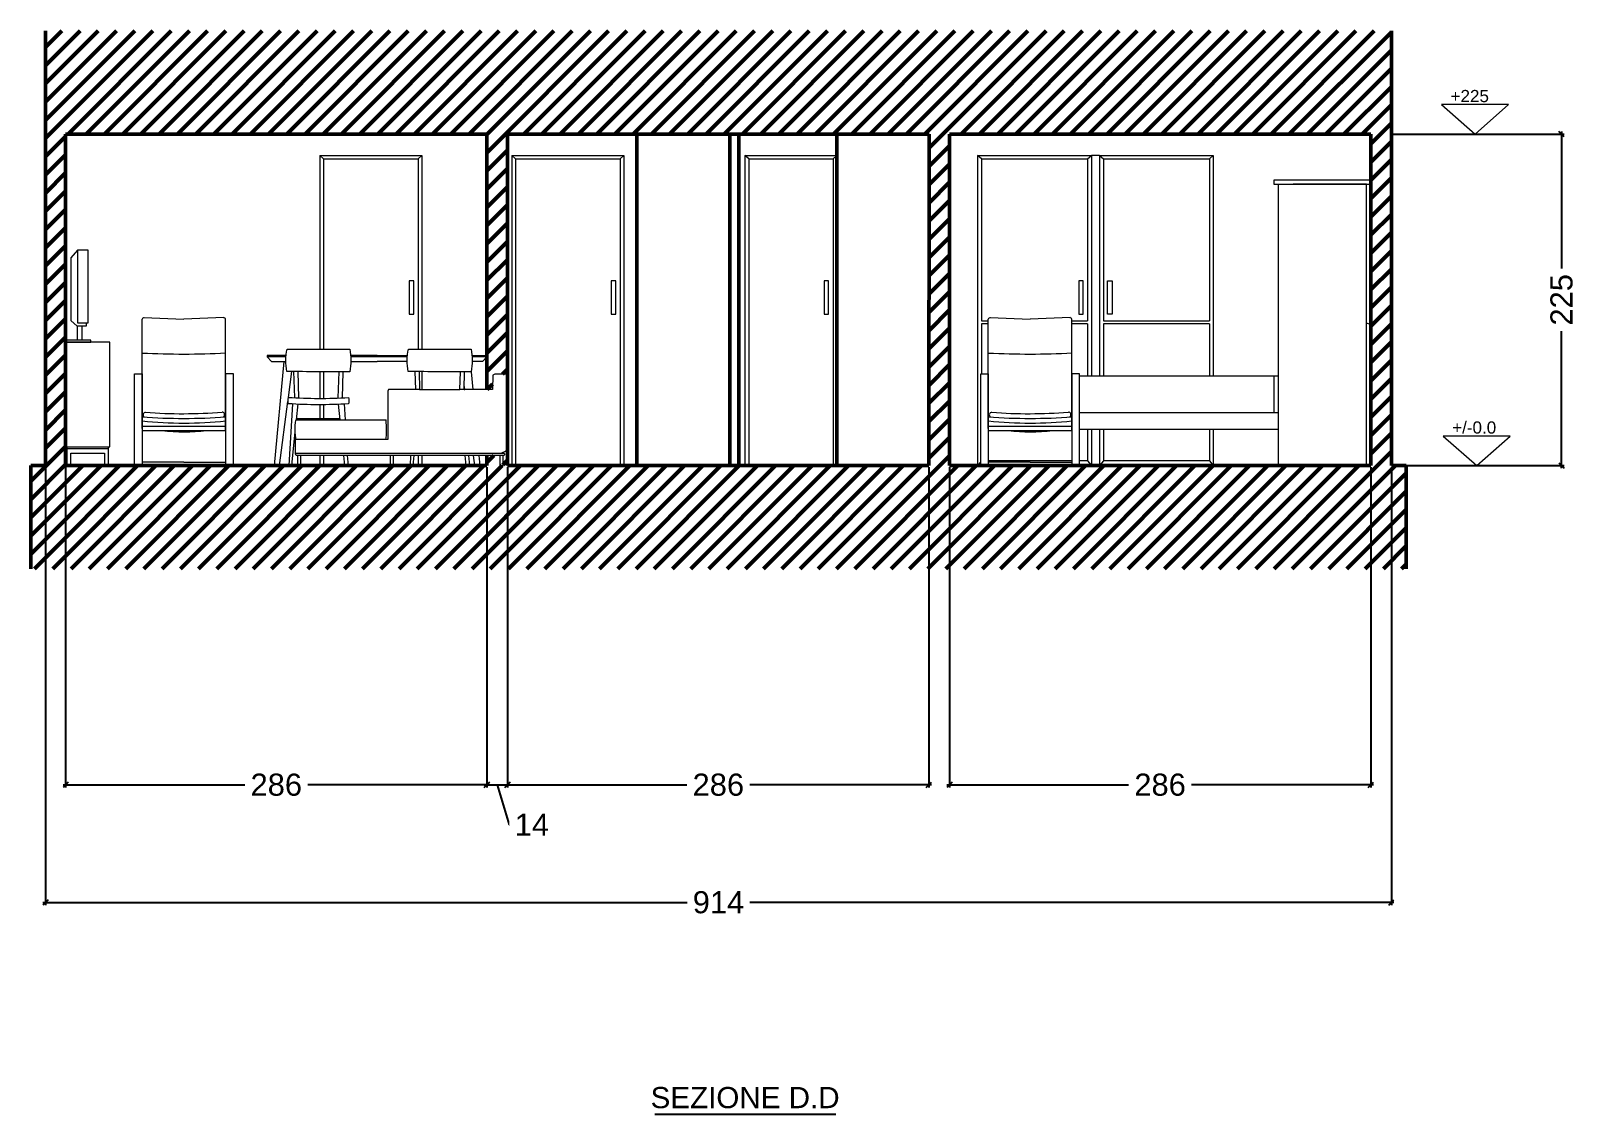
# Model space of a CAD drawing. Header units: inches. Extents: x 2960 to 8891, y 1487 to 4457.
# Drawn here: x 2987 to 4037, y 2322 to 3057 of the extents above; entities that cross this region are included whole.
import ezdxf

# ---------------------------------------------------------------- set-up
doc = ezdxf.new("R2010")
doc.units = ezdxf.units.IN
doc.header["$MEASUREMENT"] = 0
for name, color, linetype, lineweight in [('A-ELEV-PATT', 8, 'Continuous', 18), ('A-FURN', 8, 'Continuous', 20), ('A-WALL-FULL', 7, 'Continuous', 50), ('G-ANNO-DIM', 90, 'Continuous', 18)]:
    doc.layers.add(name, color=color, linetype=linetype, lineweight=lineweight)
doc.styles.add('ARIAL', font='arial.ttf')
doc.styles.add('underline', font='arial.ttf')
doc.dimstyles.new('TICK_36', dxfattribs={"dimtxt": 15, "dimasz": 3.6, "dimexe": 1.8, "dimexo": 1.2, "dimgap": 1.8, "dimtad": 0, "dimdec": 0, "dimzin": 0, "dimdsep": 46, "dimtxsty": 'ARIAL', "dimblk": 'OBLIQUE', "dimcen": 1.8, "dimdle": 1.8, "dimclrd": 256, "dimclrt": 256, "dimadec": 0, "dimazin": 0, "dimtfac": 1, "dimtdec": 0, "dimtmove": 1, "dimatfit": 3, "dimldrblk": 'OPEN90', "dimfxl": 1, "dimtfill": 1, "dimtolj": 1, "dimtzin": 0, "dimarcsym": 0})

# ---------------------------------------------------------------- blocks, each defined once
blk = doc.blocks.new('_Oblique')
at = {"color": 0, "linetype": 'ByBlock', "lineweight": -2}
blk.add_line((-0.5, -0.5), (0.5, 0.5), dxfattribs=at)
blk = doc.blocks.new('*D53')
at = {"layer": 'Defpoints', "color": 0, "transparency": 16777216}
for p in [(2996.8, 2762.3), (3910.4, 2762.3), (3910.4, 2465.8)]:
    blk.add_point(p, dxfattribs=at)
at = {"layer": 'G-ANNO-DIM', "color": 0, "lineweight": -2, "transparency": 16777216}
for p, q in [((2996.8, 2761.1), (2996.8, 2464)), ((3910.4, 2761.1), (3910.4, 2464))]:
    blk.add_line(p, q, dxfattribs=at)
at = {"layer": 'G-ANNO-DIM', "lineweight": -2, "transparency": 16777216}
for p, q in [((2995, 2465.8), (3435.3, 2465.8)), ((3912.2, 2465.8), (3472, 2465.8))]:
    blk.add_line(p, q, dxfattribs=at)
at = {"layer": 'G-ANNO-DIM', "lineweight": -2, "transparency": 16777216, "xscale": 3.6, "yscale": 3.6, "zscale": 3.6, "rotation": 180}
blk.add_blockref('_Oblique', (2996.8, 2465.8), dxfattribs=at)
at = {"layer": 'G-ANNO-DIM', "lineweight": -2, "transparency": 16777216, "xscale": 3.6, "yscale": 3.6, "zscale": 3.6}
blk.add_blockref('_Oblique', (3910.4, 2465.8), dxfattribs=at)
at = {"layer": 'G-ANNO-DIM', "transparency": 16777216, "insert": (3453.6, 2465.8), "char_height": 15, "attachment_point": 5, "style": 'ARIAL', "bg_fill": 3, "box_fill_scale": 1.25, "bg_fill_color": 256, "bg_fill_true_color": 13158600, "bg_fill_transparency": 0}
blk.add_mtext('\\A1;914', dxfattribs=at)
blk = doc.blocks.new('_Open90')
at = {"color": 0, "linetype": 'ByBlock', "lineweight": -2}
for p, q in [((0, 0), (-1, 0)), ((-0.5, 0.5), (0, 0)), ((0, 0), (-0.5, -0.5))]:
    blk.add_line(p, q, dxfattribs=at)
blk = doc.blocks.new('*D54')
at = {"layer": 'Defpoints', "color": 0, "transparency": 16777216}
for p in [(3010.4, 2762.3), (3296.4, 2762.3), (3296.4, 2545.6)]:
    blk.add_point(p, dxfattribs=at)
at = {"layer": 'G-ANNO-DIM', "color": 0, "lineweight": -2, "transparency": 16777216}
for p, q in [((3010.4, 2761.1), (3010.4, 2543.8)), ((3296.4, 2761.1), (3296.4, 2543.8))]:
    blk.add_line(p, q, dxfattribs=at)
at = {"layer": 'G-ANNO-DIM', "lineweight": -2, "transparency": 16777216}
for p, q in [((3008.6, 2545.6), (3134.9, 2545.6)), ((3298.2, 2545.6), (3171.9, 2545.6))]:
    blk.add_line(p, q, dxfattribs=at)
at = {"layer": 'G-ANNO-DIM', "lineweight": -2, "transparency": 16777216, "xscale": 3.6, "yscale": 3.6, "zscale": 3.6, "rotation": 180}
blk.add_blockref('_Oblique', (3010.4, 2545.6), dxfattribs=at)
at = {"layer": 'G-ANNO-DIM', "lineweight": -2, "transparency": 16777216, "xscale": 3.6, "yscale": 3.6, "zscale": 3.6}
blk.add_blockref('_Oblique', (3296.4, 2545.6), dxfattribs=at)
at = {"layer": 'G-ANNO-DIM', "transparency": 16777216, "insert": (3153.4, 2545.6), "char_height": 15, "attachment_point": 5, "style": 'ARIAL', "bg_fill": 3, "box_fill_scale": 1.25, "bg_fill_color": 256, "bg_fill_true_color": 13158600, "bg_fill_transparency": 0}
blk.add_mtext('\\A1;286', dxfattribs=at)
blk = doc.blocks.new('*D55')
at = {"layer": 'Defpoints', "color": 0, "transparency": 16777216}
for p in [(3296.4, 2762.3), (3310.4, 2762.3), (3310.4, 2545.6)]:
    blk.add_point(p, dxfattribs=at)
at = {"layer": 'G-ANNO-DIM', "color": 0, "lineweight": -2, "transparency": 16777216}
for p, q in [((3296.4, 2761.1), (3296.4, 2543.8)), ((3310.4, 2761.1), (3310.4, 2543.8))]:
    blk.add_line(p, q, dxfattribs=at)
at = {"layer": 'G-ANNO-DIM', "lineweight": -2, "transparency": 16777216}
for p, q in [((3294.6, 2545.6), (3312.2, 2545.6)), ((3303.4, 2545.6), (3311.5, 2518.5)), ((3311.5, 2518.5), (3315.1, 2518.5))]:
    blk.add_line(p, q, dxfattribs=at)
at = {"layer": 'G-ANNO-DIM', "lineweight": -2, "transparency": 16777216, "xscale": 3.6, "yscale": 3.6, "zscale": 3.6, "rotation": 180}
blk.add_blockref('_Oblique', (3296.4, 2545.6), dxfattribs=at)
at = {"layer": 'G-ANNO-DIM', "lineweight": -2, "transparency": 16777216, "xscale": 3.6, "yscale": 3.6, "zscale": 3.6}
blk.add_blockref('_Oblique', (3310.4, 2545.6), dxfattribs=at)
at = {"layer": 'G-ANNO-DIM', "transparency": 16777216, "insert": (3326.9, 2518.5), "char_height": 15, "attachment_point": 5, "style": 'ARIAL', "bg_fill": 3, "box_fill_scale": 1.25, "bg_fill_color": 256, "bg_fill_true_color": 13158600, "bg_fill_transparency": 0}
blk.add_mtext('\\A1;14', dxfattribs=at)
blk = doc.blocks.new('*D56')
at = {"layer": 'Defpoints', "color": 0, "transparency": 16777216}
for p in [(3310.4, 2762.3), (3596.5, 2762.3), (3596.5, 2545.6)]:
    blk.add_point(p, dxfattribs=at)
at = {"layer": 'G-ANNO-DIM', "color": 0, "lineweight": -2, "transparency": 16777216}
for p, q in [((3310.4, 2761.1), (3310.4, 2543.8)), ((3596.5, 2761.1), (3596.5, 2543.8))]:
    blk.add_line(p, q, dxfattribs=at)
at = {"layer": 'G-ANNO-DIM', "lineweight": -2, "transparency": 16777216}
for p, q in [((3308.6, 2545.6), (3435, 2545.6)), ((3598.3, 2545.6), (3472, 2545.6))]:
    blk.add_line(p, q, dxfattribs=at)
at = {"layer": 'G-ANNO-DIM', "lineweight": -2, "transparency": 16777216, "xscale": 3.6, "yscale": 3.6, "zscale": 3.6, "rotation": 180}
blk.add_blockref('_Oblique', (3310.4, 2545.6), dxfattribs=at)
at = {"layer": 'G-ANNO-DIM', "lineweight": -2, "transparency": 16777216, "xscale": 3.6, "yscale": 3.6, "zscale": 3.6}
blk.add_blockref('_Oblique', (3596.5, 2545.6), dxfattribs=at)
at = {"layer": 'G-ANNO-DIM', "transparency": 16777216, "insert": (3453.5, 2545.6), "char_height": 15, "attachment_point": 5, "style": 'ARIAL', "bg_fill": 3, "box_fill_scale": 1.25, "bg_fill_color": 256, "bg_fill_true_color": 13158600, "bg_fill_transparency": 0}
blk.add_mtext('\\A1;286', dxfattribs=at)
blk = doc.blocks.new('*D57')
at = {"layer": 'Defpoints', "color": 0, "transparency": 16777216}
for p in [(3610.4, 2762.3), (3896.4, 2762.3), (3896.4, 2545.6)]:
    blk.add_point(p, dxfattribs=at)
at = {"layer": 'G-ANNO-DIM', "color": 0, "lineweight": -2, "transparency": 16777216}
for p, q in [((3610.4, 2761.1), (3610.4, 2543.8)), ((3896.4, 2761.1), (3896.4, 2543.8))]:
    blk.add_line(p, q, dxfattribs=at)
at = {"layer": 'G-ANNO-DIM', "lineweight": -2, "transparency": 16777216}
for p, q in [((3608.6, 2545.6), (3734.9, 2545.6)), ((3898.2, 2545.6), (3771.9, 2545.6))]:
    blk.add_line(p, q, dxfattribs=at)
at = {"layer": 'G-ANNO-DIM', "lineweight": -2, "transparency": 16777216, "xscale": 3.6, "yscale": 3.6, "zscale": 3.6, "rotation": 180}
blk.add_blockref('_Oblique', (3610.4, 2545.6), dxfattribs=at)
at = {"layer": 'G-ANNO-DIM', "lineweight": -2, "transparency": 16777216, "xscale": 3.6, "yscale": 3.6, "zscale": 3.6}
blk.add_blockref('_Oblique', (3896.4, 2545.6), dxfattribs=at)
at = {"layer": 'G-ANNO-DIM', "transparency": 16777216, "insert": (3753.4, 2545.6), "char_height": 15, "attachment_point": 5, "style": 'ARIAL', "bg_fill": 3, "box_fill_scale": 1.25, "bg_fill_color": 256, "bg_fill_true_color": 13158600, "bg_fill_transparency": 0}
blk.add_mtext('\\A1;286', dxfattribs=at)
blk = doc.blocks.new('*D58')
at = {"layer": 'Defpoints', "color": 0, "transparency": 16777216}
for p in [(3910.4, 2987.3), (4026, 2987.3), (3910.4, 2762.3)]:
    blk.add_point(p, dxfattribs=at)
at = {"layer": 'G-ANNO-DIM', "color": 0, "lineweight": -2, "transparency": 16777216}
for p, q in [((3911.6, 2987.3), (4027.8, 2987.3)), ((3911.6, 2762.3), (4027.8, 2762.3))]:
    blk.add_line(p, q, dxfattribs=at)
at = {"layer": 'G-ANNO-DIM', "lineweight": -2, "transparency": 16777216}
for p, q in [((4026, 2989.1), (4026, 2893.4)), ((4026, 2760.5), (4026, 2856.3))]:
    blk.add_line(p, q, dxfattribs=at)
at = {"layer": 'G-ANNO-DIM', "lineweight": -2, "transparency": 16777216, "xscale": 3.6, "yscale": 3.6, "zscale": 3.6}
for p, rotation in [((4026, 2987.3), 90), ((4026, 2762.3), 270)]:
    blk.add_blockref('_Oblique', p, dxfattribs=dict(at, rotation=rotation))
at = {"layer": 'G-ANNO-DIM', "transparency": 16777216, "insert": (4026, 2874.8), "char_height": 15, "attachment_point": 5, "rotation": 90, "style": 'ARIAL', "bg_fill": 3, "box_fill_scale": 1.25, "bg_fill_color": 256, "bg_fill_true_color": 13158600, "bg_fill_transparency": 0}
blk.add_mtext('\\A1;225', dxfattribs=at)

msp = doc.modelspace()

# ---------------------------------------------------------------- hatches: boundary and pattern name
at = {"layer": 'A-WALL-FULL'}
h = msp.add_hatch(dxfattribs=at)
h.set_pattern_fill('ANSI31', color=0, scale=70)
h.paths.add_polyline_path([(3910.4, 3057.3), (2996.8, 3057.3), (2996.8, 2987.3), (2996.8, 2762.3), (2986.8, 2762.3), (2986.8, 2692.3), (3920.4, 2692.3), (3920.4, 2762.3), (3910.4, 2762.3), (3910.4, 2987.3)])
h.paths.add_polyline_path([(3467.4, 2987.3), (3596.6, 2987.3), (3596.5, 2762.3), (3310.4, 2762.3), (3310.4, 2775.3), (3309.4, 2772.4), (3306, 2770.7), (3308.3, 2770.7), (3308.3, 2769.1), (3307.2, 2769.1), (3307.2, 2762.3), (3305.4, 2762.3), (3305.4, 2769.1), (3296.4, 2769.1), (3296.4, 2762.3), (3291.6, 2762.3), (3291.6, 2762.3), (3288.1, 2762.3), (3010.4, 2762.3), (3010.4, 2987.3), (3296.4, 2987.3), (3296.4, 2814), (3300.1, 2814), (3300.3, 2823.6), (3301.8, 2824.4), (3309.3, 2824.4), (3310.4, 2823.8), (3310.4, 2987.3)], flags=16)
h.paths.add_polyline_path([(3389.3, 2972.7), (3386.8, 2970.6), (3315.9, 2970.6), (3313.3, 2972.7)], flags=0)
h.paths.add_polyline_path([(3166.3, 2780.1), (3166.3, 2770), (3166.7, 2770), (3166.7, 2770.3)], flags=0)
h.paths.add_polyline_path([(3252.3, 2972.7), (3252.3, 2841.4), (3285.7, 2841.4, -0.025703), (3286.3, 2837.1), (3296.4, 2837.1), (3296.4, 2836.1), (3293.4, 2832.9), (3286.4, 2832.9, -0.041434), (3285.7, 2826), (3285.7, 2826, -0.000222), (3281.2, 2826), (3281, 2816.9), (3281.3, 2814), (3280.9, 2814), (3281.2, 2826, -0.000143), (3278.4, 2826), (3278, 2814), (3250.7, 2814), (3229.5, 2814), (3229.2, 2812.7), (3229.2, 2780.1), (3198.1, 2780.1), (3165.8, 2780.1), (3163.9, 2762.4), (3161.8, 2762.4), (3164.5, 2804.3, -0.002494), (3161.1, 2804.5), (3155.6, 2762.3), (3152, 2762.3), (3158.6, 2832.9), (3150.2, 2832.9), (3147.2, 2836.1), (3147.2, 2837.1), (3160.1, 2837.1, -0.030635), (3160.8, 2841.4), (3182.9, 2841.4), (3182.9, 2972.7)], flags=0)
h.paths.add_polyline_path([(3471.6, 2972.7), (3533.9, 2972.7), (3531.4, 2970.6), (3474.2, 2970.6)], flags=0)
h.paths.add_polyline_path([(3380.7, 2887.6), (3383.8, 2887.6), (3383.8, 2865), (3380.7, 2865)], flags=0)
h.paths.add_polyline_path([(3246.8, 2887.6), (3246.8, 2865), (3243.7, 2865), (3243.7, 2887.6)], flags=0)
h.paths.add_polyline_path([(3525.3, 2887.6), (3528.4, 2887.6), (3528.4, 2865), (3525.3, 2865)], flags=0)
h.paths.add_polyline_path([(3610.4, 2987.3), (3896.4, 2987.3), (3896.4, 2762.3), (3893.5, 2762.3), (3893.5, 2762.3), (3833.5, 2762.3), (3610.4, 2762.3)], flags=16)
h.paths.add_polyline_path([(3227.9, 2793.1), (3227.8, 2793.4), (3196.7, 2793.4), (3166.8, 2793.4), (3166.7, 2792.9), (3167.3, 2793.9), (3167.3, 2794.2), (3196.6, 2794.2), (3196.7, 2793.4), (3227.9, 2793.4)], flags=0)
h.paths.add_polyline_path([(3629.5, 2972.7), (3706.8, 2972.7), (3709.5, 2972.7), (3712.3, 2972.7), (3789.5, 2972.7), (3789.5, 2823.1), (3833.5, 2823.1), (3833.5, 2953.3), (3830.6, 2953.3), (3830.6, 2956), (3896.4, 2956), (3896.4, 2953.3), (3833.5, 2953.3), (3833.5, 2786.7), (3789.5, 2786.7), (3789.5, 2762.3), (3787, 2765.5), (3714.9, 2765.5), (3712.3, 2762.3), (3712.3, 2786.7), (3706.8, 2786.7), (3706.8, 2762.3), (3704.2, 2765.5), (3698.8, 2765.5), (3698.8, 2762.3), (3693.6, 2762.3), (3693.6, 2762.4), (3665.2, 2762.4), (3636.8, 2762.4), (3636.8, 2762.3), (3631.6, 2762.3), (3631.6, 2764.9), (3629.5, 2762.3)], flags=0)
h.paths.add_polyline_path([(3632.1, 2970.6), (3704.2, 2970.6), (3704.2, 2860.5), (3693.6, 2860.5), (3693.6, 2787.4), (3693.6, 2786), (3680.4, 2786, -0.061076), (3650.4, 2786), (3636.8, 2786), (3636.8, 2788.8), (3636.8, 2860.5), (3632.1, 2860.5)], flags=0)
h.paths.add_polyline_path([(3199.2, 2769.1), (3232.7, 2769.1), (3232.7, 2762.3), (3230.9, 2762.3), (3230.9, 2769.1), (3201.6, 2769.1), (3202.1, 2762.3), (3200, 2762.3), (3199.2, 2769.1), (3169.8, 2769.1), (3169.8, 2762.3), (3168, 2762.3), (3167.6, 2769.6, -0.414214), (3167.1, 2769.1)], flags=0)
h.paths.add_polyline_path([(3119, 2861.6), (3119, 2824.5), (3124.3, 2824.5), (3124.3, 2762.3), (3119, 2762.3), (3119, 2762.4), (3090.7, 2762.4), (3062.3, 2762.4), (3062.3, 2762.3), (3057.1, 2762.3), (3057.1, 2824.5), (3062.3, 2824.5), (3062.3, 2861, -0.453207), (3063.5, 2862.7), (3090.7, 2861.6), (3117.5, 2862.7, -0.399411)], flags=0)
h.paths.add_polyline_path([(3117.7, 2795.4, -0.018851), (3090.7, 2794.3, -0.01885), (3063.7, 2795.4, -0.795493), (3065, 2798.4, 0.04056), (3116.7, 2798.6, -0.672224)], flags=0)
h.paths.add_polyline_path([(3119, 2788.8), (3119, 2786), (3105.9, 2786, -0.061076), (3075.9, 2786), (3062.3, 2786), (3062.3, 2788.8)], flags=0)
h.paths.add_polyline_path([(3025.7, 2908.6), (3025.7, 2859.1), (3024.4, 2859.1), (3024.4, 2857), (3021.3, 2857), (3021.3, 2847.5), (3027.5, 2847.5), (3027.5, 2846.1), (3040.4, 2846.1), (3040.4, 2775), (3039.5, 2775), (3039.5, 2762.3), (3036.8, 2762.3), (3036.8, 2770.8), (3013.9, 2770.8), (3013.9, 2762.3), (3011.2, 2762.3), (3011.2, 2773.9), (3011.2, 2775), (3010.4, 2775), (3010.4, 2846.1), (3010.4, 2847.5), (3018.3, 2847.5), (3018.3, 2857), (3014, 2860.7), (3014, 2903.2), (3018.5, 2908.6)], flags=0)
h.paths.add_polyline_path([(3714.9, 2970.6), (3787, 2970.6), (3787, 2860.5), (3714.9, 2860.5)], flags=0)
h.paths.add_polyline_path([(3639.5, 2798.4, 0.038806), (3689, 2798.4), (3689, 2798.4), (3689, 2798.4, 0.001737), (3691.2, 2798.6, -0.672224), (3692.2, 2795.4, -0.018851), (3665.2, 2794.3, -0.01885), (3638.2, 2795.4, -0.795493)], flags=0)
h.paths.add_polyline_path([(3698.2, 2887.6), (3701.2, 2887.6), (3701.2, 2865), (3698.2, 2865)], flags=0)
h.paths.add_polyline_path([(3717.8, 2887.6), (3720.9, 2887.6), (3720.9, 2865), (3717.8, 2865)], flags=0)
at = {"layer": 'G-ANNO-DIM'}
h = msp.add_hatch(color=256, dxfattribs=at)
h.dxf.hatch_style = 1
h.paths.add_polyline_path([(3990, 3007.3), (3944.5, 3007.3), (3967.2, 2987.3)], flags=17)
h.paths.add_polyline_path([(3944.5, 3007.3), (3967.2, 2987.3), (3990, 3007.3)])
h = msp.add_hatch(color=256, dxfattribs=at)
h.dxf.hatch_style = 1
h.paths.add_polyline_path([(3991.1, 2782.3), (3945.6, 2782.3), (3968.4, 2762.3)], flags=17)
h.paths.add_polyline_path([(3945.6, 2782.3), (3968.4, 2762.3), (3991.1, 2782.3)])

# ---------------------------------------------------------------- linework, layer by layer
for p, q in [((3169.8, 2762.3), (3168, 2762.3)), ((3232.7, 2762.3), (3230.9, 2762.3)), ((3410.5, 2322.1), (3533.3, 2322.1))]:
    msp.add_line(p, q)
at = {"layer": 'A-ELEV-PATT'}
for p, q in [((3313.3, 2972.7), (3313.3, 2762.3)), ((3313.3, 2972.7), (3389.3, 2972.7)), ((3389.3, 2972.7), (3389.3, 2762.3)), ((3471.6, 2972.7), (3471.6, 2762.3)), ((3471.6, 2972.7), (3533.9, 2972.7)), ((3533.9, 2972.7), (3533.9, 2762.3)), ((3629.5, 2972.7), (3629.5, 2762.3)), ((3629.5, 2972.7), (3706.8, 2972.7)), ((3706.8, 2972.7), (3706.8, 2823.1)), ((3712.3, 2972.7), (3712.3, 2823.1)), ((3712.3, 2972.7), (3789.5, 2972.7)), ((3789.5, 2972.7), (3789.5, 2823.1)), ((3315.9, 2970.6), (3315.9, 2762.3)), ((3315.9, 2970.6), (3386.8, 2970.6)), ((3386.8, 2970.6), (3386.8, 2762.3)), ((3474.1, 2970.6), (3531.4, 2970.6)), ((3474.2, 2970.6), (3474.2, 2762.3)), ((3531.4, 2970.6), (3531.4, 2762.3)), ((3632.1, 2970.6), (3632.1, 2860.5)), ((3632.1, 2970.6), (3704.2, 2970.6)), ((3704.2, 2970.6), (3704.2, 2860.5)), ((3714.9, 2970.6), (3714.9, 2860.5)), ((3714.9, 2970.6), (3787, 2970.6)), ((3787, 2970.6), (3787, 2860.5)), ((3246.8, 2887.6), (3243.7, 2887.6)), ((3243.7, 2887.6), (3243.7, 2865)), ((3246.8, 2865), (3246.8, 2887.6)), ((3383.8, 2887.6), (3380.7, 2887.6)), ((3380.7, 2887.6), (3380.7, 2865)), ((3383.8, 2865), (3383.8, 2887.6)), ((3528.4, 2887.6), (3525.3, 2887.6)), ((3525.3, 2887.6), (3525.3, 2865)), ((3528.4, 2865), (3528.4, 2887.6)), ((3701.2, 2887.6), (3698.2, 2887.6)), ((3698.2, 2887.6), (3698.2, 2865)), ((3701.2, 2865), (3701.2, 2887.6)), ((3717.8, 2887.6), (3720.9, 2887.6)), ((3717.8, 2865), (3717.8, 2887.6)), ((3720.9, 2887.6), (3720.9, 2865)), ((3243.7, 2865), (3246.8, 2865)), ((3380.7, 2865), (3383.8, 2865)), ((3525.3, 2865), (3528.4, 2865)), ((3632.1, 2858.5), (3632.1, 2824.5)), ((3698.2, 2865), (3701.2, 2865)), ((3704.2, 2858.5), (3704.2, 2823.1)), ((3714.9, 2858.5), (3714.9, 2823.1)), ((3720.9, 2865), (3717.8, 2865)), ((3787, 2858.5), (3787, 2823.1)), ((3704.2, 2786.7), (3704.2, 2765.5)), ((3706.8, 2786.7), (3706.8, 2762.3)), ((3712.3, 2786.7), (3712.3, 2762.3)), ((3714.9, 2786.7), (3714.9, 2765.5)), ((3787, 2786.7), (3787, 2765.5)), ((3789.5, 2786.7), (3789.5, 2762.3))]:
    msp.add_line(p, q, dxfattribs=at)
at = {"layer": 'A-FURN'}
for p, q in [((3182.9, 2972.7), (3182.9, 2841.4)), ((3182.9, 2972.7), (3182.9, 2841.4)), ((3182.9, 2972.7), (3252.3, 2972.7)), ((3182.9, 2972.7), (3185.5, 2970.6)), ((3249.8, 2970.6), (3252.3, 2972.7)), ((3252.3, 2972.7), (3252.3, 2841.4)), ((3252.3, 2972.7), (3252.3, 2841.4)), ((3315.9, 2970.6), (3313.3, 2972.7)), ((3386.8, 2970.6), (3389.3, 2972.7)), ((3474.2, 2970.6), (3471.6, 2972.7)), ((3531.4, 2970.6), (3533.9, 2972.7)), ((3632.1, 2970.6), (3629.5, 2972.7)), ((3704.2, 2970.6), (3706.8, 2972.7)), ((3709.5, 2972.7), (3706.8, 2972.7)), ((3712.3, 2972.7), (3709.5, 2972.7)), ((3712.3, 2972.7), (3714.9, 2970.6)), ((3787, 2970.6), (3789.5, 2972.7)), ((3185.5, 2970.6), (3185.5, 2841.4)), ((3185.5, 2970.6), (3249.8, 2970.6)), ((3249.8, 2970.6), (3249.8, 2841.4)), ((3896.4, 2956), (3830.6, 2956)), ((3830.6, 2956), (3830.6, 2953.3)), ((3830.6, 2953.3), (3896.4, 2953.3)), ((3833.5, 2953.3), (3833.5, 2762.3)), ((3893.5, 2953.3), (3843.8, 2953.3)), ((3893.5, 2762.3), (3893.5, 2953.3)), ((3896.4, 2953.3), (3896.4, 2956)), ((3018.5, 2908.6), (3014, 2903.2)), ((3014, 2903.2), (3014, 2860.7)), ((3018.3, 2857), (3018.3, 2847.5)), ((3021.3, 2857), (3021.3, 2847.5)), ((3632.1, 2860.5), (3636.8, 2860.5)), ((3636.8, 2858.5), (3632.1, 2858.5)), ((3693.6, 2860.5), (3704.2, 2860.5)), ((3704.2, 2858.5), (3693.6, 2858.5)), ((3714.9, 2860.5), (3787, 2860.5)), ((3787, 2858.5), (3714.9, 2858.5)), ((3040.4, 2846.1), (3010.4, 2846.1)), ((3010.4, 2846.1), (3010.4, 2775)), ((3040.4, 2775), (3040.4, 2846.1)), ((3160, 2836.1), (3147.2, 2836.1)), ((3242.4, 2836.1), (3203.9, 2836.1)), ((3296.4, 2836.1), (3286.3, 2836.1)), ((3165.1, 2826.1), (3165.7, 2808.4)), ((3168, 2826.1), (3168.5, 2808.2)), ((3182.9, 2826), (3182.9, 2807.9)), ((3182.9, 2826), (3182.9, 2807.9)), ((3185.5, 2826), (3185.5, 2807.9)), ((3195.4, 2808.2), (3196, 2826)), ((3198.3, 2808.3), (3198.8, 2826)), ((3247.5, 2826.1), (3247.9, 2814)), ((3250.4, 2826.1), (3250.7, 2814)), ((3252.3, 2826.1), (3252.3, 2814)), ((3252.3, 2826.1), (3252.3, 2814)), ((3278, 2814), (3278.4, 2826)), ((3280.9, 2814), (3281.2, 2826)), ((3300.3, 2823.6), (3300.1, 2814)), ((3301.8, 2824.4), (3300.3, 2823.6)), ((3309.3, 2824.4), (3301.8, 2824.4)), ((3310.4, 2823.8), (3309.3, 2824.4)), ((3310.4, 2775.3), (3310.4, 2823.8)), ((3830.8, 2798.4), (3830.8, 2823.1)), ((3229.5, 2814), (3229.2, 2812.7)), ((3229.2, 2812.7), (3229.2, 2780.1)), ((3250.7, 2814), (3229.5, 2814)), ((3250.7, 2814), (3278, 2814)), ((3300.1, 2814), (3278, 2814)), ((3280.9, 2814), (3281.3, 2814)), ((3164.5, 2804.3), (3161.8, 2762.4)), ((3167.2, 2793.4), (3168.3, 2804.1)), ((3167.3, 2794.2), (3196.6, 2794.2)), ((3182.9, 2803.8), (3182.9, 2794.2)), ((3182.9, 2803.8), (3182.9, 2794.2)), ((3185.5, 2803.8), (3185.5, 2794.2)), ((3196.7, 2793.4), (3195.6, 2804)), ((3199.4, 2804.2), (3200.1, 2793.4)), ((3163.9, 2762.4), (3166.3, 2785.2)), ((3166.3, 2789.5), (3166.5, 2791.5)), ((3166.3, 2787.3), (3166.3, 2789.5)), ((3166.3, 2785), (3166.3, 2787.3)), ((3166.5, 2782.8), (3166.3, 2785)), ((3166.5, 2791.5), (3166.7, 2792.9)), ((3166.7, 2792.9), (3167, 2793.4)), ((3167, 2793.4), (3196.7, 2793.4)), ((3196.7, 2793.4), (3227.8, 2793.4)), ((3227.9, 2793.1), (3227.8, 2793.4)), ((3228.1, 2791.5), (3227.9, 2793.1)), ((3228.3, 2789.4), (3228.1, 2791.5)), ((3228.2, 2782.8), (3228.3, 2784.8)), ((3228.3, 2787.1), (3228.3, 2789.4)), ((3228.3, 2784.8), (3228.3, 2787.1)), ((3010.4, 2775), (3040.4, 2775)), ((3011.2, 2775), (3011.2, 2775)), ((3011.2, 2775), (3011.2, 2773.9)), ((3011.2, 2773.9), (3039.4, 2773.9)), ((3011.2, 2773.9), (3011.2, 2762.3)), ((3039.4, 2773.9), (3039.5, 2773.9)), ((3039.5, 2762.3), (3039.5, 2775)), ((3039.5, 2775), (3039.5, 2775)), ((3166.3, 2780.1), (3166.3, 2770)), ((3198.1, 2780.1), (3166.3, 2780.1)), ((3166.7, 2781.1), (3166.5, 2782.8)), ((3167, 2780.1), (3166.7, 2781.1)), ((3229.2, 2780.1), (3198.1, 2780.1)), ((3227.7, 2780.1), (3228.1, 2781.3)), ((3228.1, 2781.3), (3228.2, 2782.8)), ((3309.4, 2772.4), (3310.4, 2775.3)), ((3013.9, 2762.3), (3013.9, 2770.8)), ((3013.9, 2770.8), (3036.8, 2770.8)), ((3036.8, 2770.8), (3036.8, 2762.3)), ((3090.6, 2764.6), (3062.3, 2764.6)), ((3062.3, 2764.6), (3062.3, 2762.4)), ((3062.3, 2762.4), (3090.6, 2762.4)), ((3090.7, 2764.6), (3119, 2764.6)), ((3119, 2762.4), (3090.7, 2762.4)), ((3119, 2764.6), (3119, 2762.4)), ((3161.8, 2762.4), (3163.9, 2762.4)), ((3166.3, 2770), (3166.7, 2770)), ((3166.7, 2769.6), (3166.7, 2770.3)), ((3167.1, 2770.7), (3199.1, 2770.7)), ((3199.2, 2769.1), (3167.1, 2769.1)), ((3168, 2762.3), (3168, 2769.1)), ((3169.8, 2769.1), (3169.8, 2762.3)), ((3182.9, 2769.1), (3182.9, 2762.3)), ((3182.9, 2769.1), (3182.9, 2762.3)), ((3185.5, 2769.1), (3185.5, 2762.3)), ((3199.1, 2770.7), (3244.7, 2770.7)), ((3244.6, 2769.1), (3199.2, 2769.1)), ((3200, 2762.3), (3199.2, 2769.1)), ((3201.6, 2769.1), (3202.1, 2762.3)), ((3230.9, 2762.3), (3230.9, 2769.1)), ((3232.7, 2769.1), (3232.7, 2762.3)), ((3244.6, 2769.1), (3244.2, 2762.4)), ((3244.2, 2762.4), (3246.3, 2762.4)), ((3307.9, 2769.1), (3244.6, 2769.1)), ((3244.7, 2770.7), (3307.9, 2770.7)), ((3246.3, 2762.4), (3247, 2769.1)), ((3249.8, 2769.1), (3249.8, 2762.3)), ((3252.3, 2769.1), (3252.3, 2762.3)), ((3252.3, 2769.1), (3252.3, 2762.3)), ((3282.4, 2762.3), (3281.6, 2769.1)), ((3284, 2769.1), (3284.5, 2762.3)), ((3305.4, 2762.3), (3305.4, 2769.1)), ((3306, 2770.7), (3309.4, 2772.4)), ((3307.2, 2769.1), (3307.2, 2762.3)), ((3308.3, 2770.3), (3308.3, 2769.6)), ((3631.6, 2764.9), (3629.5, 2762.3)), ((3693.6, 2765.5), (3636.8, 2765.5)), ((3665.2, 2764.6), (3636.8, 2764.6)), ((3636.8, 2764.6), (3636.8, 2762.4)), ((3636.8, 2762.4), (3665.2, 2762.4)), ((3665.2, 2764.6), (3693.6, 2764.6)), ((3693.6, 2762.4), (3665.2, 2762.4)), ((3693.6, 2764.6), (3693.6, 2762.4)), ((3704.2, 2765.5), (3698.8, 2765.5)), ((3704.2, 2765.5), (3706.8, 2762.3)), ((3714.9, 2765.5), (3712.3, 2762.3)), ((3787, 2765.5), (3714.9, 2765.5)), ((3787, 2765.5), (3789.5, 2762.3)), ((3011.2, 2762.3), (3013.9, 2762.3)), ((3036.8, 2762.3), (3039.5, 2762.3)), ((3202.1, 2762.3), (3200, 2762.3)), ((3284.5, 2762.3), (3282.4, 2762.3)), ((3305.4, 2762.3), (3307.2, 2762.3)), ((3833.5, 2762.3), (3893.5, 2762.3))]:
    msp.add_line(p, q, dxfattribs=at)
for points in [[(3025.7, 2908.6), (3018.5, 2908.6), (3018.5, 2859.1), (3025.7, 2859.1)], [(3057.1, 2824.5), (3062.3, 2824.5), (3062.3, 2762.3), (3057.1, 2762.3)], [(3124.3, 2824.5), (3119, 2824.5), (3119, 2762.3), (3124.3, 2762.3)], [(3631.6, 2824.5), (3636.8, 2824.5), (3636.8, 2762.3), (3631.6, 2762.3)], [(3698.8, 2824.5), (3693.6, 2824.5), (3693.6, 2762.3), (3698.8, 2762.3)], [(3119, 2788.8), (3062.3, 2788.8), (3062.3, 2786), (3119, 2786)], [(3693.6, 2788.8), (3636.8, 2788.8), (3636.8, 2786), (3693.6, 2786)]]:
    msp.add_lwpolyline(points, close=True, dxfattribs=at)
for points in [[(3024.4, 2859.1), (3024.4, 2857), (3018.3, 2857), (3014, 2860.7)], [(3062.3, 2787.4), (3062.3, 2861.6)], [(3063.5, 2862.7), (3090.6, 2861.6)], [(3117.8, 2862.7), (3090.7, 2861.6)], [(3119, 2787.4), (3119, 2861.6)], [(3636.8, 2787.4), (3636.8, 2861.6)], [(3638, 2862.7), (3665.2, 2861.6)], [(3692.4, 2862.7), (3665.2, 2861.6)], [(3693.6, 2787.4), (3693.6, 2861.6)], [(3896.4, 2857.9), (3896.4, 2762.3), (3893.5, 2762.3)], [(3018.3, 2847.5), (3010.4, 2847.5), (3010.4, 2846.1), (3027.5, 2846.1), (3027.5, 2847.5), (3018.3, 2847.5)], [(3160.1, 2837.1), (3147.2, 2837.1), (3147.2, 2836.1), (3150.2, 2832.9), (3159.9, 2832.9)], [(3221.8, 2837.1), (3203.9, 2837.1)], [(3221.8, 2837.1), (3242.5, 2837.1)], [(3286.3, 2837.1), (3296.4, 2837.1), (3296.4, 2836.1), (3293.4, 2832.9), (3286.4, 2832.9)], [(3158.6, 2832.9), (3152, 2762.3), (3155.6, 2762.3), (3161.3, 2805.7)], [(3161.6, 2808.6), (3163.9, 2826.1)], [(3204, 2832.9), (3221.8, 2832.9)], [(3242.3, 2832.9), (3221.8, 2832.9)], [(3285.7, 2826), (3286.8, 2814)], [(3281.3, 2814), (3281, 2816.9)], [(3698.8, 2823.1), (3833.5, 2823.1)], [(3689, 2798.4), (3689, 2798.4), (3689, 2798.4)], [(3689, 2798.4), (3689, 2798.4)], [(3698.8, 2798.4), (3833.5, 2798.4)], [(3833.5, 2786.7), (3698.8, 2786.7)], [(3291, 2769.1), (3291.6, 2762.3), (3288.1, 2762.3), (3287.2, 2769.1)], [(3695.5, 2762.3), (3693.6, 2762.3)]]:
    msp.add_lwpolyline(points, dxfattribs=at)
for points in [[(3160.8, 2841.4), (3203.3, 2841.4, -0.092959), (3203.3, 2826, -0.002126), (3160.6, 2826.1, -0.109257), (3160.8, 2841.4, -0.276267)], [(3243.2, 2841.4), (3285.7, 2841.4, -0.092959), (3285.7, 2826, -0.002126), (3243, 2826.1, -0.109257), (3243.2, 2841.4, -0.276267)], [(3161.6, 2808.6, 0.162787), (3161.5, 2804.4, 0.892277)], [(3202.4, 2808.5, -0.16523), (3202.4, 2804.3, -0.892277)]]:
    msp.add_lwpolyline(points, format="xyb", dxfattribs=at)
for centre, radius, start, end in [((3063.6, 2861.3), 1.36, 84.7605, 167.239), ((3117.7, 2861.3), 1.36, 12.761, 95.2395), ((3638.1, 2861.3), 1.36, 84.7605, 167.239), ((3692.2, 2861.3), 1.36, 12.761, 95.2395), ((3893.1, 2852.6), 6.19, 57.7395, 86.3782), ((3090.2, 3405.3), 567.3, 267.1838, 272.9169), ((3664.7, 3405.3), 567.3, 267.1838, 272.9169), ((3182.8, 3144.1), 340.3, 266.4134, 273.2991), ((3182.8, 3148.2), 340.3, 266.4288, 273.2974), ((3090.7, 3152.6), 358.3, 265.4461, 269.9874), ((3064.7, 2796.7), 1.73, 91.5896, 233.4658), ((3089.7, 3116.3), 318.8, 265.491, 274.8472), ((3090.6, 3152.6), 358.3, 270.0126, 274.5539), ((3116.5, 2796.8), 1.84, 309.0847, 84.7296), ((3665.3, 3152.6), 358.3, 265.4461, 269.9874), ((3639.2, 2796.7), 1.73, 91.5896, 233.4658), ((3664.2, 3116.3), 318.8, 265.491, 274.8472), ((3665.1, 3152.6), 358.3, 270.0126, 274.5539), ((3691, 2796.8), 1.84, 309.0847, 84.7296), ((3090.7, 3053.7), 262.6, 263.7977, 276.2023), ((3090.9, 2908.3), 123.2, 263.0099, 276.9901), ((3665.2, 3053.7), 262.6, 263.7977, 276.2023), ((3665.4, 2908.3), 123.2, 263.0099, 276.9901), ((3167.1, 2770.3), 0.424, 90, 180), ((3167.1, 2769.6), 0.424, 180, 270), ((3307.9, 2770.3), 0.424, 360, 90), ((3307.9, 2769.6), 0.424, 270, 0)]:
    msp.add_arc(centre, radius, start, end, dxfattribs=at)
at = {"layer": 'A-WALL-FULL'}
for p, q in [((2996.8, 3057.3), (2996.8, 2987.3)), ((2996.8, 2762.3), (2996.8, 2987.3)), ((3010.4, 2987.3), (3296.4, 2987.3)), ((3010.4, 2762.3), (3010.4, 2987.3)), ((3296.4, 2987.3), (3296.4, 2814)), ((3310.4, 2987.3), (3310.4, 2762.3)), ((3310.4, 2987.3), (3467.4, 2987.3)), ((3398.1, 2762.3), (3398.1, 2987.3)), ((3461.4, 2987.3), (3461.4, 2762.3)), ((3467.4, 2987.3), (3467.4, 2762.3)), ((3467.4, 2987.3), (3596.6, 2987.3)), ((3533.9, 2762.3), (3533.9, 2987.3)), ((3596.6, 2987.3), (3596.5, 2762.3)), ((3610.4, 2762.3), (3610.4, 2987.3)), ((3610.4, 2987.3), (3896.4, 2987.3)), ((3896.4, 2762.3), (3896.4, 2987.3)), ((3910.4, 2762.3), (3910.4, 2987.3)), ((3296.4, 2769.1), (3296.4, 2762.3)), ((2986.8, 2692.3), (2986.8, 2762.3)), ((3296.4, 2762.3), (3010.4, 2762.3)), ((3596.5, 2762.3), (3310.4, 2762.3)), ((3896.4, 2762.3), (3610.4, 2762.3))]:
    msp.add_line(p, q, dxfattribs=at)
at = {"layer": 'G-ANNO-DIM'}
msp.add_line((3967.2, 2987.3), (3910.4, 2987.3), dxfattribs=at)
for points in [[(3944.5, 3007.3), (3967.2, 2987.3), (3990, 3007.3)], [(3945.6, 2782.3), (3968.4, 2762.3), (3991.1, 2782.3)]]:
    msp.add_lwpolyline(points, close=True, dxfattribs=at)

# ---------------------------------------------------------------- texts
at = {"style": 'underline'}
msp.add_text('SEZIONE D.D', height=14.381, dxfattribs=at).set_placement((3407.5, 2326.1))
at = {"layer": 'G-ANNO-DIM', "style": 'underline'}
for s, p in [('+225', (3950.6, 3009)), ('+/-0.0', (3951.7, 2784))]:
    msp.add_text(s, height=8.28, dxfattribs=at).set_placement(p)

# ---------------------------------------------------------------- next in the draw order: dimensions: what is measured, and where the dimension line sits
at = {"layer": 'G-ANNO-DIM'}
dim = msp.add_linear_dim(base=(3910.4, 2465.8), p1=(2996.8, 2762.3), p2=(3910.4, 2762.3), dimstyle='TICK_36', dxfattribs=at)
dim.commit()
dim.dimension.update_dxf_attribs({"geometry": '*D53', "text_midpoint": (3453.6, 2465.8)})

# ---------------------------------------------------------------- next in the draw order: linework, layer by layer
at = {"layer": 'A-WALL-FULL'}
msp.add_line((2996.8, 2762.3), (2986.8, 2762.3), dxfattribs=at)

# ---------------------------------------------------------------- next in the draw order: dimensions: what is measured, and where the dimension line sits
at = {"layer": 'G-ANNO-DIM'}
dim = msp.add_linear_dim(base=(4026, 2987.3), p1=(3910.4, 2762.3), p2=(3910.4, 2987.3), angle=90, dimstyle='TICK_36', dxfattribs=at)
dim.commit()
dim.dimension.update_dxf_attribs({"geometry": '*D58', "text_midpoint": (4026, 2874.8)})
for base, p1, p2, picture, middle in [((3296.4, 2545.6), (3010.4, 2762.3), (3296.4, 2762.3), '*D54', (3153.4, 2545.6)), ((3896.4, 2545.6), (3610.4, 2762.3), (3896.4, 2762.3), '*D57', (3753.4, 2545.6))]:
    dim = msp.add_linear_dim(base=base, p1=p1, p2=p2, dimstyle='TICK_36', dxfattribs=at)
    dim.commit()
    dim.dimension.update_dxf_attribs({"geometry": picture, "text_midpoint": middle})

# ---------------------------------------------------------------- next in the draw order: linework, layer by layer
at = {"layer": 'A-WALL-FULL'}
for p, q in [((3910.4, 2987.3), (3910.4, 3057.3)), ((3910.4, 2762.3), (3920.4, 2762.3)), ((3920.4, 2762.3), (3920.4, 2692.3))]:
    msp.add_line(p, q, dxfattribs=at)

# ---------------------------------------------------------------- next in the draw order: dimensions: what is measured, and where the dimension line sits
at = {"layer": 'G-ANNO-DIM'}
dim = msp.add_linear_dim(base=(3310.4, 2545.6), p1=(3296.4, 2762.3), p2=(3310.4, 2762.3), dimstyle='TICK_36', dxfattribs=at)
dim.commit()
dim.dimension.update_dxf_attribs({"geometry": '*D55', "text_midpoint": (3316.9, 2518.5)})

# ---------------------------------------------------------------- next in the draw order: dimensions: what is measured, and where the dimension line sits
dim = msp.add_linear_dim(base=(3596.5, 2545.6), p1=(3310.4, 2762.3), p2=(3596.5, 2762.3), dimstyle='TICK_36', dxfattribs=at)
dim.commit()
dim.dimension.update_dxf_attribs({"geometry": '*D56', "text_midpoint": (3453.5, 2545.6)})

doc.saveas('drawing.dxf')
